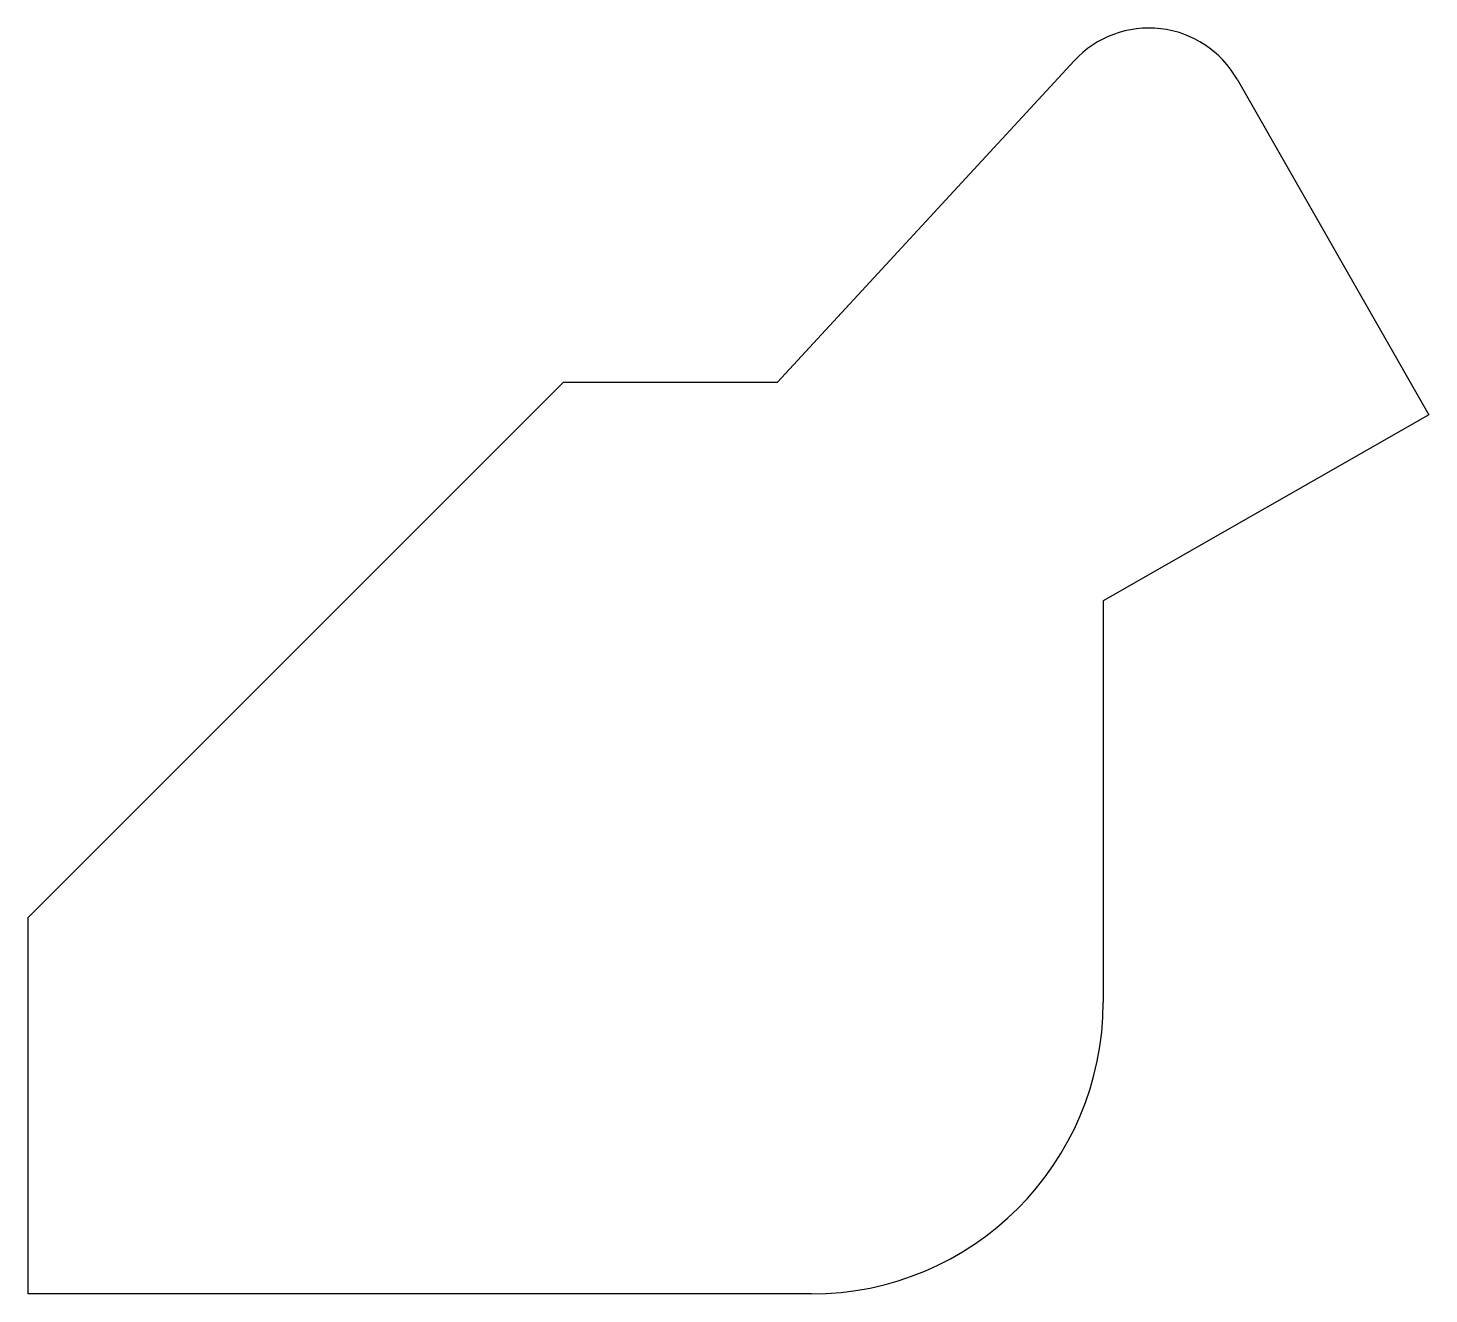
# Model space of a CAD drawing. Header units: millimetres. Extents: x 22 to 67.5, y 13.5 to 54.6.
import ezdxf

# ---------------------------------------------------------------- set-up
doc = ezdxf.new("R2010")
doc.units = ezdxf.units.MM
doc.layers.get('0').update_dxf_attribs({"color": 253, "lineweight": 70, "true_color": 0x8faf8f})

msp = doc.modelspace()

# ---------------------------------------------------------------- linework, layer by layer
at = {"color": 98, "lineweight": -3, "true_color": 0x054805}
for p, q in [((46.304, 43.135), (55.95, 53.584)), ((61.243, 52.983), (67.476, 42.076)), ((21.956, 25.731), (39.36, 43.135)), ((39.36, 43.135), (46.304, 43.135)), ((67.476, 42.076), (56.89, 36.027)), ((56.89, 36.027), (56.89, 22.979)), ((21.956, 13.494), (21.956, 25.731)), ((47.405, 13.494), (21.956, 13.494))]:
    msp.add_line(p, q, dxfattribs=at)
for centre, radius, start, end in [((58.376, 51.344), 3.302, 29.7449, 137.2906), ((47.405, 22.979), 9.485, 270, 0)]:
    msp.add_arc(centre, radius, start, end, dxfattribs=at)

doc.saveas('drawing.dxf')
